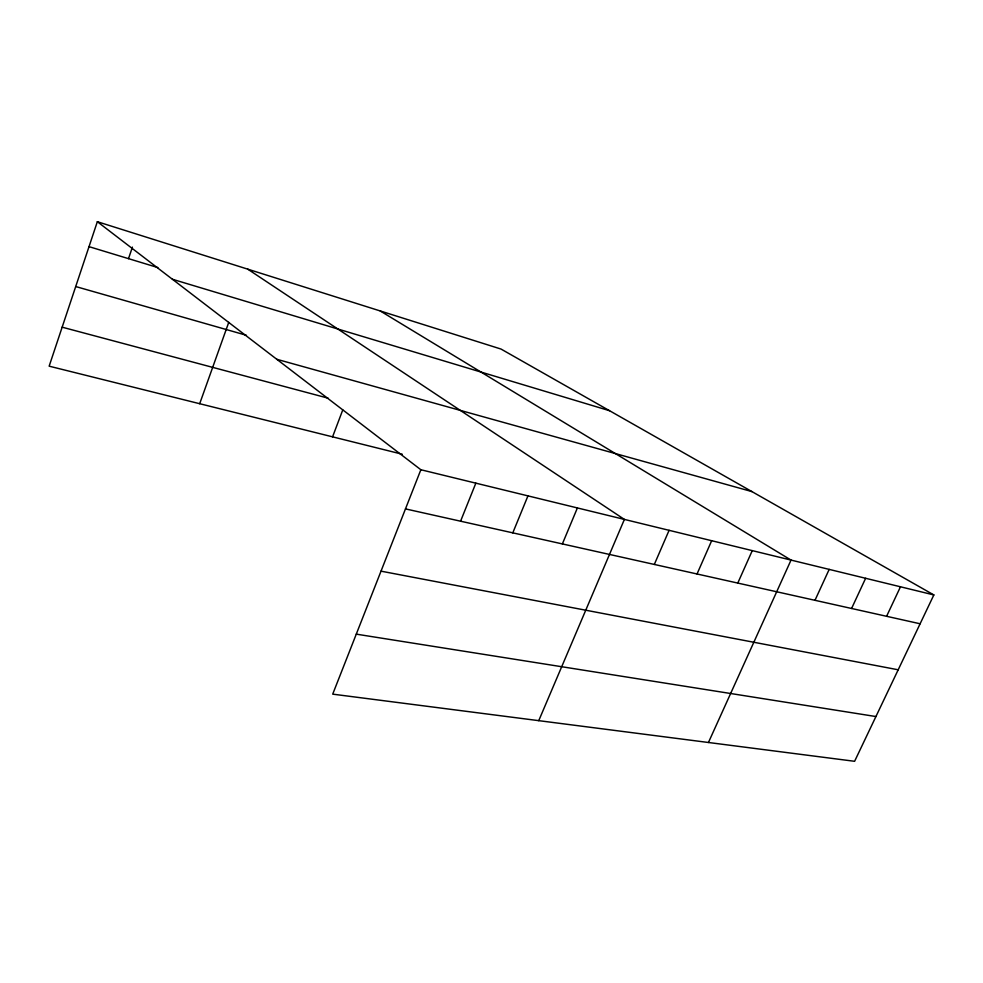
<?xml version="1.0" encoding="UTF-8"?>
<svg xmlns="http://www.w3.org/2000/svg" width="983" height="983" viewBox="0 0 983 983"><rect width="100%" height="100%" fill="white"/><g stroke="black" fill="none" stroke-linecap="round" stroke-linejoin="round"><path stroke-width="1.47" d="M97.342 221.703L420.859 469.739L332.709 694.145L854.608 761.297L933.85 594.936L501.035 349.063L97.342 221.703L49.15 366.168L402.244 454.22M128.503 258.652L132.422 247.126M199.696 403.706L228.744 322.363M332.573 436.845L342.772 409.899M460.572 521.199L475.846 483.157M512.794 532.86L527.957 495.874M562.374 543.918L577.402 507.941M538.745 720.662L624.389 519.417L247.753 269.158M654.322 564.439L669.091 530.316M697.033 573.974L711.667 540.711M737.778 583.079L752.265 550.627M708.448 742.497L791.032 560.089L380.188 310.935M814.993 600.306L829.185 569.39M851.585 608.477L865.63 578.287M886.592 616.292L900.477 586.79M356.288 634.146L875.927 716.546M381.023 571.16L898.204 669.792M405.475 508.899L920.113 623.775M420.859 469.739L933.85 594.936M62.15 327.179L328.162 398.189M276.776 359.274L751.946 491.598M75.716 286.544L246.438 335.289M172.406 279.258L609.546 410.71M89.011 246.647L157.882 267.573"/></g></svg>
